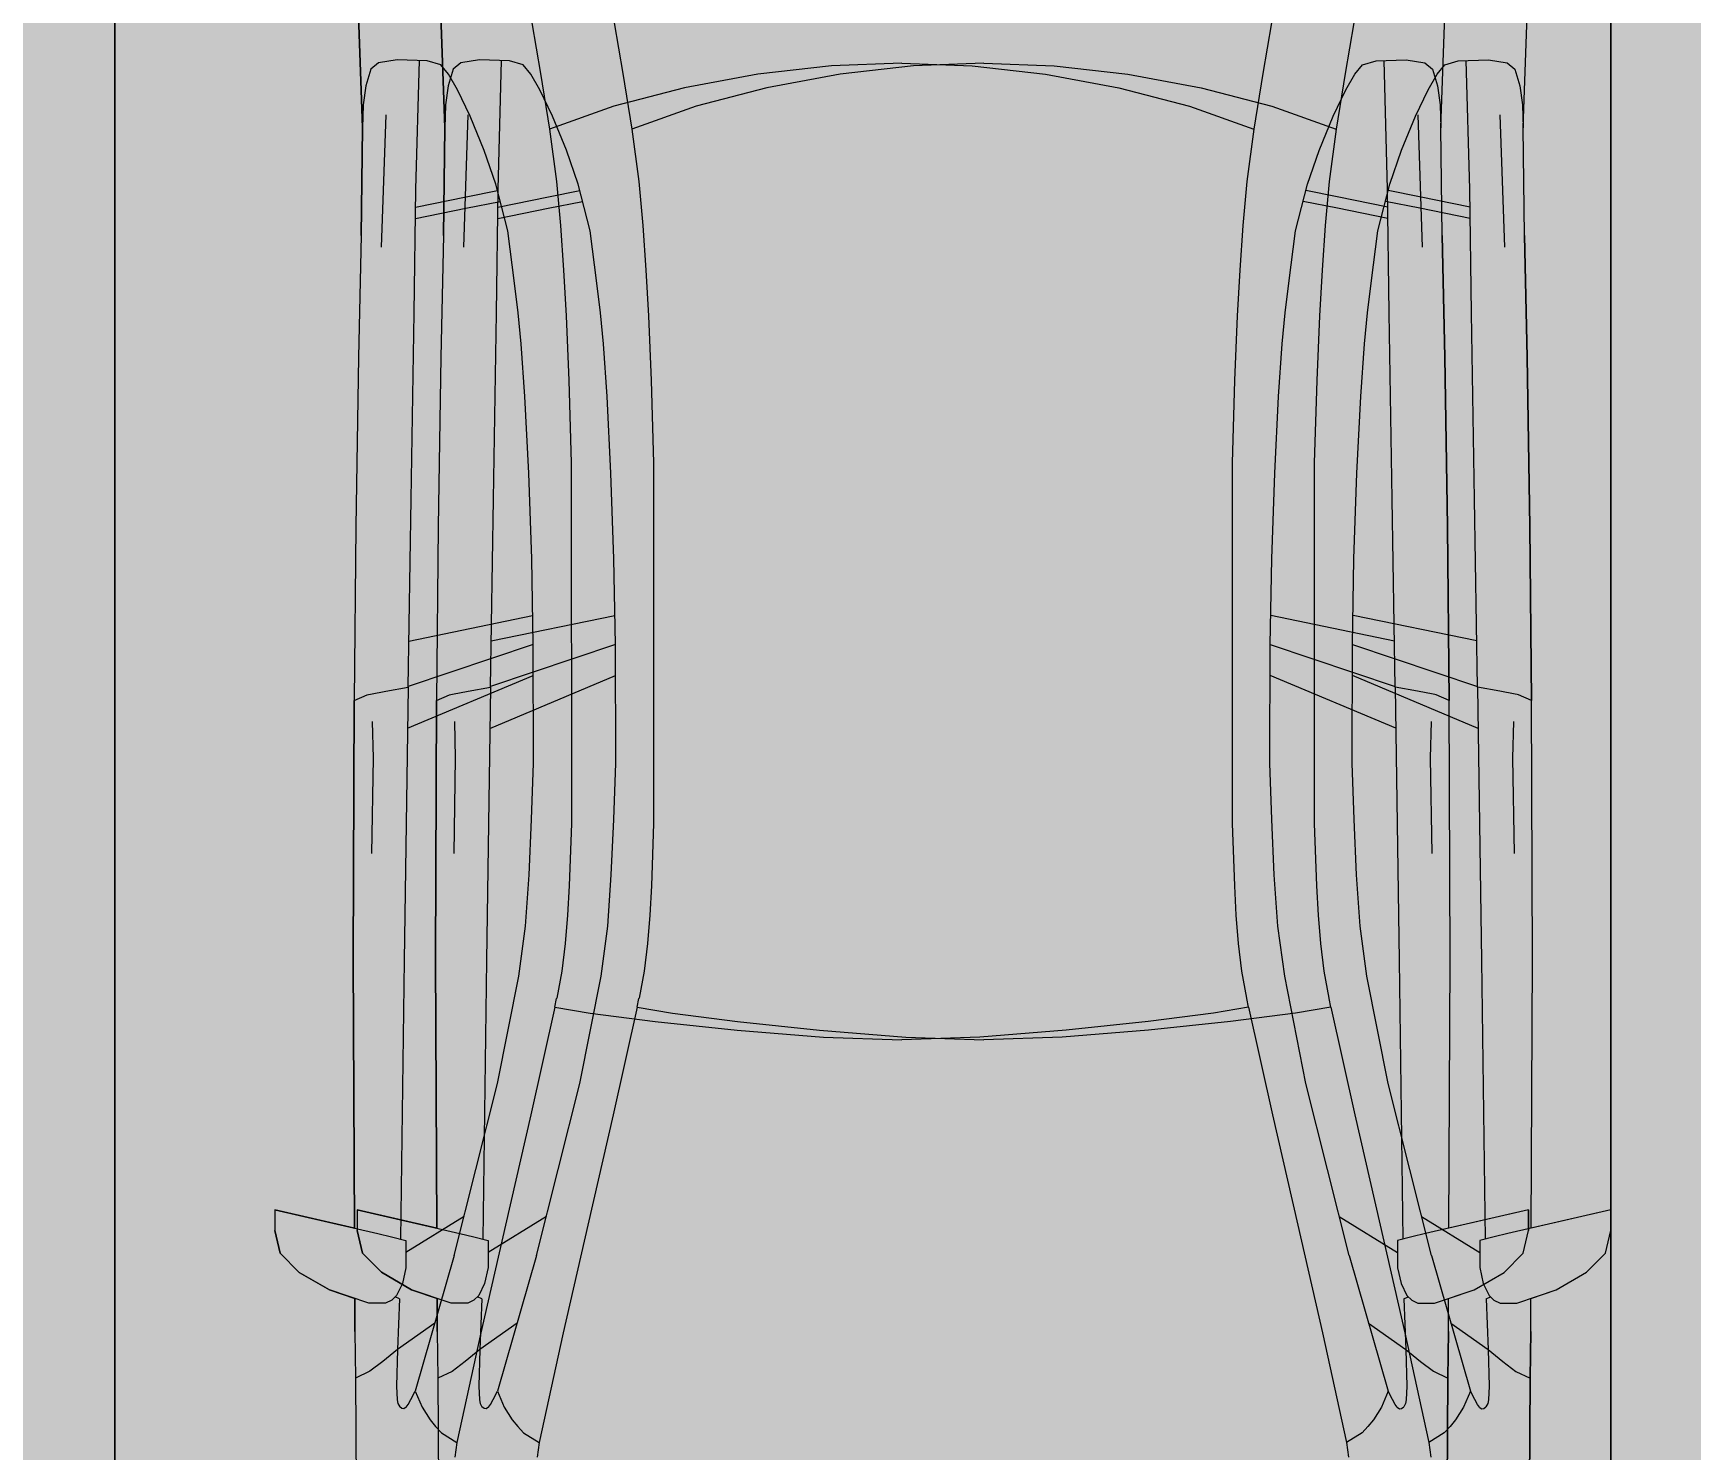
# Model space of a CAD drawing. Header units: millimetres. Extents: x 141848 to 1648660, y -821378 to -151356.
# Drawn here: x 177758 to 180528, y -269216 to -266847 of the extents above; entities that cross this region are included whole.
import ezdxf

# ---------------------------------------------------------------- set-up
doc = ezdxf.new("R2010")
doc.units = ezdxf.units.MM
doc.header["$MEASUREMENT"] = 0
for name, color, linetype in [('Cars', 7, 'Continuous'), ('Cotations - 1_100', 7, 'Continuous'), ('Extérieur - Environnement', 7, 'Continuous')]:
    doc.layers.add(name, color=color, linetype=linetype)
doc.styles.add('STYLE_GENERE_2', font='')
doc.styles.get('STYLE_GENERE_2').set_extended_font_data('Arial')
doc.dimstyles.new('STYLE_GENERE__2', dxfattribs={"dimtxt": 250, "dimasz": 190, "dimexe": 1.25, "dimexo": 0.625, "dimgap": 0, "dimtad": 1, "dimlfac": 0.001, "dimtxsty": 'STYLE_GENERE_2', "dimblk": 'ARROWHEAD_6', "dimblk1": 'ARROWHEAD_6', "dimblk2": 'ARROWHEAD_6', "dimcen": 2.5, "dimse1": 1, "dimse2": 1, "dimclrd": 7, "dimclre": 7, "dimclrt": 7, "dimazin": 3, "dimtfac": 1, "dimtmove": 0, "dimatfit": 3})

# ---------------------------------------------------------------- blocks, each defined once
blk = doc.blocks.new('Car 0025')
at = {"layer": 'Cars', "color": 7, "linetype": 'Continuous', "lineweight": 13}
for p, q in [((-652, 3786.7), (-615.8, 3571.1)), ((627.8, 3786.7), (591.6, 3571.1)), ((-920.3, 3683.6), (-913, 3480.7)), ((-913, 3480.7), (-920.3, 3683.6)), ((888.9, 3480.7), (896.1, 3683.6)), ((888.9, 3480.7), (896.1, 3683.6)), ((-899.1, 3578.6), (-907.5, 3550.6)), ((-886.4, 3589.1), (-899.1, 3578.6)), ((-855.4, 3593.9), (-886.4, 3589.1)), ((-804.8, 3592.7), (-855.4, 3593.9)), ((-824, 3377.8), (-818.1, 3593)), ((-782.3, 3585.5), (-804.8, 3592.7)), ((-769.3, 3570.3), (-782.3, 3585.5)), ((-129.6, 3584), (-252.3, 3570.1)), ((-12.1, 3588.7), (-129.6, 3584)), ((-12.1, 3588.7), (105.4, 3584)), ((105.4, 3584), (228.1, 3570.1)), ((745.1, 3570.3), (758.1, 3585.5)), ((758.1, 3585.5), (780.6, 3592.7)), ((780.6, 3592.7), (831.2, 3593.9)), ((799.8, 3377.8), (793.9, 3593)), ((831.2, 3593.9), (862.2, 3589.1)), ((862.2, 3589.1), (874.9, 3578.6)), ((874.9, 3578.6), (883.3, 3550.6)), ((-907.5, 3550.6), (-911.8, 3519.1)), ((-754.4, 3544.1), (-769.3, 3570.3)), ((-615.8, 3571.1), (-600.6, 3478)), ((-375.1, 3547.5), (-492.9, 3516.7)), ((-252.3, 3570.1), (-375.1, 3547.5)), ((228.1, 3570.1), (350.9, 3547.5)), ((350.9, 3547.5), (468.7, 3516.7)), ((591.6, 3571.1), (576.4, 3478)), ((730.2, 3544.1), (745.1, 3570.3)), ((883.3, 3550.6), (887.6, 3519.1)), ((-911.8, 3519.1), (-913, 3480.7)), ((-733, 3500.1), (-754.4, 3544.1)), ((708.8, 3500.1), (730.2, 3544.1)), ((887.6, 3519.1), (888.9, 3480.7)), ((-874.4, 3501.9), (-881.8, 3281.1)), ((-709.6, 3442.8), (-733, 3500.1)), ((-492.9, 3516.7), (-600.6, 3478)), ((468.7, 3516.7), (576.4, 3478)), ((685.4, 3442.8), (708.8, 3500.1)), ((850.2, 3501.9), (857.6, 3281.1)), ((-913, 3480.7), (-915.3, 3300.4)), ((-915.3, 3300.4), (-913, 3480.7)), ((-600.6, 3478), (-588.9, 3390.6)), ((576.4, 3478), (564.8, 3390.6)), ((891.1, 3300.4), (888.9, 3480.7)), ((891.1, 3300.4), (888.9, 3480.7)), ((-690.2, 3386.2), (-709.6, 3442.8)), ((666.1, 3386.2), (685.4, 3442.8)), ((-670.4, 3308.1), (-690.2, 3386.2)), ((-588.9, 3390.6), (-582.3, 3317.1)), ((564.8, 3390.6), (558.1, 3317.1)), ((646.2, 3308.1), (666.1, 3386.2)), ((-826.9, 3170.4), (-824, 3377.8)), ((-824.4, 3348), (-740, 3365.2)), ((-740.3, 3346), (-682.9, 3357.1)), ((-740, 3365.2), (-687.5, 3375.4)), ((716.1, 3346), (658.7, 3357.1)), ((715.8, 3365.2), (663.3, 3375.4)), ((800.2, 3348), (715.8, 3365.2)), ((802.7, 3170.4), (799.8, 3377.8)), ((-824.7, 3328.7), (-740.3, 3346)), ((800.5, 3328.7), (716.1, 3346)), ((-915.3, 3300.4), (-919.6, 3097.2)), ((-915.3, 3300.4), (-919.6, 3097.2)), ((-659, 3220.7), (-670.4, 3308.1)), ((-582.3, 3317.1), (-577.3, 3242.7)), ((558.1, 3317.1), (553.1, 3242.7)), ((634.8, 3220.7), (646.2, 3308.1)), ((895.4, 3097.2), (891.1, 3300.4)), ((891.1, 3300.4), (895.4, 3097.2)), ((-577.3, 3242.7), (-572.9, 3165.9)), ((553.1, 3242.7), (548.7, 3165.9)), ((-653.2, 3171.1), (-659, 3220.7)), ((629, 3171.1), (634.8, 3220.7)), ((-831.9, 2859.6), (-826.9, 3170.4)), ((-648.1, 3119.2), (-653.2, 3171.1)), ((-572.9, 3165.9), (-568.1, 3057.7)), ((548.7, 3165.9), (543.9, 3057.7)), ((623.9, 3119.2), (629, 3171.1)), ((807.7, 2859.6), (802.7, 3170.4)), ((-641.8, 3031.2), (-648.1, 3119.2)), ((617.6, 3031.2), (623.9, 3119.2)), ((-919.6, 3097.2), (-924.4, 2813.9)), ((-919.6, 3097.2), (-924.4, 2813.9)), ((900.2, 2813.9), (895.4, 3097.2)), ((895.4, 3097.2), (900.2, 2813.9)), ((-568.1, 3057.8), (-564.2, 2920.2)), ((543.9, 3057.8), (540, 2920.2)), ((-635.4, 2903.1), (-641.8, 3031.2)), ((611.2, 2903.1), (617.6, 3031.2)), ((-564.2, 2920.2), (-564.1, 2317.3)), ((540, 2920.2), (539.9, 2317.3)), ((-630.4, 2759.9), (-635.4, 2903.1)), ((606.2, 2759.9), (611.2, 2903.1)), ((-836.8, 2545.3), (-831.9, 2859.6)), ((812.6, 2545.3), (807.7, 2859.6)), ((-924.4, 2813.9), (-926.9, 2522.7)), ((-924.4, 2813.9), (-926.9, 2522.7)), ((902.7, 2522.7), (900.2, 2813.9)), ((900.2, 2813.9), (902.7, 2522.7)), ((-628, 2616.3), (-630.4, 2759.9)), ((603.8, 2616.3), (606.2, 2759.9)), ((-835.6, 2622.4), (-628.8, 2664.8)), ((811.4, 2622.4), (604.6, 2664.8)), ((-628, 2616.3), (-836.8, 2546.4)), ((-627.5, 2418.3), (-628, 2616.3)), ((603.3, 2418.3), (603.8, 2616.3)), ((603.8, 2616.3), (812.6, 2546.4)), ((-837.8, 2476.4), (-627.9, 2564.8)), ((813.6, 2476.4), (603.7, 2564.8)), ((-926.9, 2522.7), (-928.9, 2089.8)), ((-928.9, 2089.8), (-926.9, 2522.7)), ((-926.9, 2522.7), (-905.2, 2532.4)), ((-905.2, 2532.4), (-903.2, 2533)), ((-903.2, 2533), (-900, 2533.7)), ((-900, 2533.7), (-874.1, 2538.4)), ((-874.1, 2538.4), (-836.8, 2545.3)), ((-836.8, 2545.3), (-843.3, 2088.2)), ((812.6, 2545.3), (819.1, 2088.2)), ((849.9, 2538.4), (812.6, 2545.3)), ((875.8, 2533.7), (849.9, 2538.4)), ((879.1, 2533), (875.8, 2533.7)), ((881, 2532.4), (879.1, 2533)), ((902.7, 2522.7), (881, 2532.4)), ((904.7, 2089.8), (902.7, 2522.7)), ((904.7, 2089.8), (902.7, 2522.7)), ((-897, 2487.7), (-895.5, 2426.5)), ((872.8, 2487.7), (871.3, 2426.5)), ((-895.5, 2426.5), (-898.1, 2267.2)), ((-630.6, 2324.2), (-627.5, 2418.3)), ((606.4, 2324.2), (603.3, 2418.3)), ((871.3, 2426.5), (873.9, 2267.2)), ((-634.8, 2231.6), (-630.6, 2324.2)), ((-564.1, 2317.3), (-567.9, 2213)), ((539.9, 2317.3), (543.8, 2213)), ((610.6, 2231.6), (606.4, 2324.2)), ((-640.9, 2145.4), (-634.8, 2231.6)), ((616.7, 2145.4), (610.6, 2231.6)), ((-567.9, 2213), (-570.5, 2163.8)), ((543.8, 2213), (546.3, 2163.8)), ((-570.5, 2163.8), (-574.3, 2116.7)), ((546.3, 2163.8), (550.1, 2116.7)), ((-652.1, 2062.2), (-640.9, 2145.4)), ((627.9, 2062.2), (616.7, 2145.4)), ((-574.3, 2116.7), (-580.1, 2070.5)), ((550.1, 2116.7), (555.9, 2070.5)), ((-928.9, 2089.8), (-926.4, 1640.4)), ((-926.4, 1640.4), (-928.9, 2089.8)), ((-843.3, 2088.2), (-849.7, 1622.1)), ((819.1, 2088.2), (825.5, 1622.1)), ((902.2, 1640.4), (904.7, 2089.8)), ((902.2, 1640.4), (904.7, 2089.8)), ((-687.5, 1882.8), (-652.1, 2062.2)), ((-580.1, 2070.5), (-588.5, 2025.1)), ((555.9, 2070.5), (564.3, 2025.1)), ((663.3, 1882.8), (627.9, 2062.2)), ((-591.8, 2010.3), (-588.8, 2024.6)), ((-588.8, 2024.6), (-588.4, 2025.3)), ((564.6, 2024.6), (564.2, 2025.3)), ((567.6, 2010.3), (564.6, 2024.6)), ((-591.8, 2010.3), (-632, 1830.3)), ((-591.8, 2010.3), (-532.9, 2000.2)), ((-532.9, 2000.2), (-424.2, 1986.1)), ((508.7, 2000.2), (400, 1986.1)), ((567.6, 2010.3), (508.7, 2000.2)), ((567.6, 2010.3), (607.8, 1830.3)), ((-424.2, 1986.1), (-287.2, 1971.5)), ((-287.2, 1971.5), (-142.7, 1960.1)), ((263, 1971.5), (118.5, 1960.1)), ((400, 1986.1), (263, 1971.5)), ((-142.7, 1960.1), (-12.1, 1955.6)), ((118.5, 1960.1), (-12.1, 1955.6)), ((-759.7, 1595.1), (-687.5, 1882.8)), ((735.5, 1595.1), (663.3, 1882.8)), ((-632, 1830.3), (-674.2, 1645.7)), ((607.8, 1830.3), (650, 1645.7)), ((-926.4, 1640.4), (-1059.8, 1671.2)), ((-1059.8, 1671.2), (-1059.8, 1636.9)), ((-1059.8, 1671.2), (-887.7, 1631.5)), ((-1059.8, 1671.2), (-1059.8, 1636.9)), ((1035.6, 1671.2), (863.5, 1631.5)), ((1035.6, 1671.2), (902.2, 1640.4)), ((1035.6, 1636.9), (1035.6, 1671.2)), ((1035.6, 1671.2), (1035.6, 1636.9)), ((-1059.8, 1636.9), (-1050.9, 1598.8)), ((-1050.9, 1598.8), (-1059.8, 1636.9)), ((-743.3, 1660.3), (-840.5, 1599.8)), ((-674.2, 1645.7), (-715.3, 1465.4)), ((650, 1645.7), (691.1, 1465.4)), ((719.1, 1660.3), (816.3, 1599.8)), ((1026.7, 1598.8), (1035.6, 1636.9)), ((1026.7, 1598.8), (1035.6, 1636.9)), ((-887.7, 1631.5), (-864.6, 1626)), ((-864.6, 1626), (-840.5, 1619.8)), ((-840.5, 1619.8), (-840.5, 1574.6)), ((840.4, 1626), (816.3, 1619.8)), ((816.3, 1619.8), (816.3, 1574.6)), ((863.5, 1631.5), (840.4, 1626)), ((-1050.9, 1598.8), (-1019.1, 1566.8)), ((-1019.1, 1566.8), (-1050.9, 1598.8)), ((-759.7, 1595.1), (-825.1, 1368)), ((735.5, 1595.1), (800.9, 1368)), ((994.9, 1566.8), (1026.7, 1598.8)), ((994.9, 1566.8), (1026.7, 1598.8)), ((-1019.1, 1566.8), (-968.5, 1537.3)), ((-968.5, 1537.3), (-1019.1, 1566.8)), ((-840.5, 1574.6), (-846.5, 1548.1)), ((816.3, 1574.6), (822.3, 1548.1)), ((944.3, 1537.3), (994.9, 1566.8)), ((944.3, 1537.3), (994.9, 1566.8)), ((-968.5, 1537.3), (-926, 1523.1)), ((-902.5, 1515.3), (-968.5, 1537.3)), ((-856.3, 1528), (-864.4, 1520.4)), ((-851.4, 1522.3), (-858.6, 1525.8)), ((-846.5, 1548.1), (-856.3, 1528)), ((822.3, 1548.1), (832.1, 1528)), ((827.2, 1522.3), (834.4, 1525.8)), ((832.1, 1528), (840.2, 1520.4)), ((878.3, 1515.3), (944.3, 1537.3)), ((901.8, 1523.1), (944.3, 1537.3)), ((-926, 1523.1), (-925.7, 1467.7)), ((-925.7, 1467.7), (-926, 1523.1)), ((-874.6, 1515.3), (-902.5, 1515.3)), ((-864.4, 1520.4), (-874.6, 1515.3)), ((-851.4, 1522.3), (-854.4, 1437.8)), ((827.2, 1522.3), (830.2, 1437.8)), ((840.2, 1520.4), (850.4, 1515.3)), ((850.4, 1515.3), (878.3, 1515.3)), ((901.5, 1467.7), (901.8, 1523.1)), ((901.5, 1467.7), (901.8, 1523.1)), ((-792.3, 1482), (-854.4, 1437.8)), ((768.1, 1482), (830.2, 1437.8)), ((-925.7, 1467.7), (-924.7, 1389.7)), ((-925.7, 1467.7), (-924.7, 1389.7)), ((-715.3, 1465.4), (-755.5, 1282.4)), ((691.1, 1465.4), (731.3, 1282.4)), ((900.5, 1389.7), (901.5, 1467.7)), ((901.5, 1467.7), (900.5, 1389.7)), ((-879.3, 1417.7), (-900.9, 1401.3)), ((-854.4, 1437.8), (-879.3, 1417.7)), ((-854.4, 1437.8), (-856.2, 1376.4)), ((830.2, 1437.8), (855.1, 1417.7)), ((830.2, 1437.8), (832, 1376.4)), ((855.1, 1417.7), (876.7, 1401.3)), ((-900.9, 1401.3), (-924.7, 1389.7)), ((-924.7, 1389.7), (-920.5, 734.5)), ((-924.7, 1389.7), (-920.5, 734.5)), ((876.7, 1401.3), (900.5, 1389.7)), ((896.3, 734.5), (900.5, 1389.7)), ((900.5, 1389.7), (896.3, 734.5)), ((-856.2, 1376.4), (-855, 1353.4)), ((-832.4, 1354), (-825.1, 1368)), ((-825.1, 1368), (-813.7, 1341.5)), ((800.9, 1368), (789.5, 1341.5)), ((808.2, 1354), (800.9, 1368)), ((832, 1376.4), (830.8, 1353.4)), ((-855, 1353.4), (-853.9, 1347.6)), ((-853.9, 1347.6), (-851, 1342)), ((-847.5, 1338.9), (-851, 1342)), ((-843.8, 1338.8), (-847.5, 1338.9)), ((-839.9, 1341.4), (-843.8, 1338.8)), ((-839.9, 1341.4), (-836.8, 1345.8)), ((-836.8, 1345.8), (-832.5, 1354)), ((-813.7, 1341.5), (-800.3, 1320)), ((789.5, 1341.5), (776.1, 1320)), ((812.6, 1345.8), (808.3, 1354)), ((815.7, 1341.4), (812.6, 1345.8)), ((815.7, 1341.4), (819.6, 1338.8)), ((819.6, 1338.8), (823.3, 1338.9)), ((823.3, 1338.9), (826.8, 1342)), ((829.7, 1347.6), (826.8, 1342)), ((830.8, 1353.4), (829.7, 1347.6)), ((-800.3, 1320), (-791.1, 1308.8)), ((-791.1, 1308.8), (-781.4, 1298.4)), ((766.9, 1308.8), (757.2, 1298.4)), ((776.1, 1320), (766.9, 1308.8)), ((-781.4, 1298.4), (-755.5, 1282.4)), ((-755.5, 1282.4), (-758.8, 1257.5)), ((-755.5, 1282.4), (-755.5, 1282.4)), ((757.2, 1298.4), (731.3, 1282.4)), ((731.3, 1282.4), (734.6, 1257.5)), ((731.3, 1282.4), (731.3, 1282.4))]:
    blk.add_line(p, q, dxfattribs=at)
blk = doc.blocks.new('*D549')
at = {"layer": 'Cotations - 1_100', "color": 7, "linetype": 'Continuous', "lineweight": 5}
for p, q in [((170588.6, -259410.6), (170588.6, -259260.6)), ((170688.6, -259510.6), (170488.6, -259310.6)), ((170776.1, -259410.6), (170401.1, -259410.6)), ((170588.6, -271829.4), (170588.6, -259410.6)), ((170488.6, -271729.4), (170688.6, -271929.4)), ((170776.1, -271829.4), (170401.1, -271829.4)), ((170588.6, -271979.4), (170588.6, -271829.4))]:
    blk.add_line(p, q, dxfattribs=at)
at = {"layer": 'Cotations - 1_100', "color": 7, "lineweight": 5, "insert": (170538.6, -266047.4), "char_height": 250, "attachment_point": 7, "rotation": 90, "style": 'STYLE_GENERE_2'}
blk.add_mtext('\\A1;{\\pql;\\fArial|b0|i0|c0|p38;12,42}', dxfattribs=at)
blk = doc.blocks.new('ARROWHEAD_6')
at = {"color": 0, "linetype": 'Continuous', "lineweight": 0}
for p, q in [((-0.5, -0.5), (0.5, 0.5)), ((0, 0), (-1, 0))]:
    blk.add_line(p, q, dxfattribs=at)

msp = doc.modelspace()

# ---------------------------------------------------------------- hatches: boundary and pattern name
at = {"linetype": 'Continuous', "lineweight": 0, "true_color": 0x6f6f6f}
h = msp.add_hatch(color=8, dxfattribs=at)
h.paths.add_polyline_path([(141848.442, -295062.571), (269220.821, -293826.868), (269220.821, -270902.734), (268763.049, -270902.734), (254213.6, -271040.575), (254213.6, -163437.635), (153156.2, -163437.635), (153156.2, -271040.575), (153182.962, -271040.57), (153183.146, -272000.514, -0.40942736), (149183.681, -275935.042), (141848.442, -275935.042)])
h.paths.add_polyline_path([(158435.584, -260639.953), (155145.584, -260639.953), (155145.584, -248364.953), (155145.584, -243089.974), (155145.584, -242189.974), (158435.584, -242189.974)], flags=0)
h.paths.add_polyline_path([(161503.433, -171995.57), (161503.433, -193810.571), (161503.433, -230015.57), (161503.433, -260810.571), (196775.042, -260810.571), (196775.042, -222495.57), (186955.542, -222495.57), (186955.542, -218295.57), (196754.55, -218295.57), (196754.55, -208495.57), (196754.55, -204495.57), (193355.542, -204495.57), (193355.542, -195161.535), (195576.034, -195161.535), (195576.034, -189810.571), (217850.068, -189810.571), (217850.068, -262266.885), (245610.045, -262266.885), (245610.045, -253395.571), (245626.034, -253395.571), (246426.034, -253395.571), (247826.034, -253395.571), (247826.034, -248005.571), (247826.034, -246605.571), (245626.034, -246605.571), (245610.045, -246605.571), (245610.045, -171995.57), (212806.28, -171995.57)], flags=0)
h.paths.add_polyline_path([(162737.042, -269433.913, -0.09031866), (162858.773, -268727.623, -0.20144873), (163912.639, -267592.74, -0.10421145), (164718.006, -267415.055), (165317.979, -267409.371, -0.10404461), (166125.354, -267571.244, -0.23825546), (167284.257, -268953.318, -0.05518862), (167336.836, -269390.334), (167338.931, -269611.438), (167351.046, -270890.267), (167092.583, -271892.761, -0.26794919), (165370.083, -272909.124), (164770.11, -272914.808, -0.19371746), (163379.252, -272370.185, -0.07056876), (163028.663, -271931.262, -0.1316525), (162751.253, -270933.845)], flags=0)
h.paths.add_polyline_path([(175327.752, -275599.002, -0.4157911), (173316.986, -273599.031), (173316.986, -273452.052), (173330.488, -267377.824, -0.3805567), (175316.986, -265609.826), (175394.714, -265609.826), (175394.714, -270609.826), (190394.714, -270609.826), (190394.714, -265609.826), (195356.191, -265609.826, -0.41421356), (196856.191, -267109.826), (196856.191, -273660.699, -0.34550161), (195137.285, -275433.432)], flags=0)
h.paths.add_polyline_path([(205510.093, -271504.083, -0.13447393), (205230.948, -270484.937), (205230.948, -268984.937, -0.41421356), (207230.948, -266984.937), (207830.948, -266984.937, -0.41421356), (209830.948, -268984.937), (209830.948, -270484.937, -0.12882035), (209574.03, -271465.581, -0.27093629), (207830.948, -272484.937), (207230.948, -272484.937, -0.26498)], flags=0)
h.paths.add_polyline_path([(217862.687, -273329.325), (217869.949, -267730.336, -0.09856151), (218100.718, -266943.721), (218117.681, -266951.545, -0.258849), (219955.479, -265605.827), (219953.141, -265587.294), (220637.569, -265587.294), (220637.569, -265687.294), (220637.569, -270687.294), (250537.569, -270687.294), (250537.569, -265687.294), (252208.004, -265687.294), (254186.294, -265687.294), (254186.294, -267687.294), (254186.294, -271062.255, 0.00134576), (254186.323, -271073.021), (254197.209, -273095.233, -0.41421356), (252208.004, -275105.97), (243484.534, -275105.97, -0.00518896), (243431.438, -275116.103), (235447.992, -275196.191), (220071.012, -275253.24, -0.38655333), (217873.089, -273475.385, -0.02518922)], flags=0)

# ---------------------------------------------------------------- linework, layer by layer
at = {"color": 255, "linetype": 'Continuous', "lineweight": 5, "flags": 128}
for points in [[(175394.714, -265609.826), (175394.714, -270609.826), (177894.714, -270609.826), (177894.714, -265609.826)], [(177894.714, -265609.826), (177894.714, -270609.826), (180394.714, -270609.826), (180394.714, -265609.826)], [(180394.714, -265609.826), (180394.714, -270609.826), (182894.714, -270609.826), (182894.714, -265609.826)]]:
    msp.add_lwpolyline(points, close=True, dxfattribs=at)
for points in [[(177894.714, -265609.826), (177894.714, -270609.826)], [(177894.714, -270609.826), (177894.714, -265609.826)], [(180394.714, -265609.826), (180394.714, -270609.826)], [(180394.714, -270609.826), (180394.714, -265609.826)]]:
    msp.add_lwpolyline(points, dxfattribs=at)
at = {"layer": 'Extérieur - Environnement', "color": 7, "linetype": 'Continuous', "lineweight": 13}
for p, q in [((178707.13, -266699.145), (178743.303, -266914.757)), ((179986.942, -266699.145), (179950.77, -266914.757)), ((178438.827, -266802.209), (178446.088, -267005.182)), ((178446.088, -267005.182), (178438.827, -266802.209)), ((180247.985, -267005.182), (180255.246, -266802.209)), ((180247.985, -267005.182), (180255.246, -266802.209)), ((178472.78, -266896.747), (178460.079, -266907.239)), ((178503.758, -266891.975), (178472.78, -266896.747)), ((178554.372, -266893.182), (178503.758, -266891.975)), ((178535.167, -267108.099), (178540.99, -266892.863)), ((178576.847, -266900.359), (178554.372, -266893.182)), ((178589.845, -266915.534), (178576.847, -266900.359)), ((179229.501, -266901.845), (179106.818, -266915.731)), ((179347.036, -266897.126), (179229.501, -266901.845)), ((179347.036, -266897.126), (179464.572, -266901.845)), ((179464.572, -266901.845), (179587.255, -266915.731)), ((180104.228, -266915.534), (180117.226, -266900.359)), ((180117.226, -266900.359), (180139.701, -266893.182)), ((180139.701, -266893.182), (180190.314, -266891.975)), ((180158.906, -267108.099), (180153.083, -266892.863)), ((180190.314, -266891.975), (180221.292, -266896.747)), ((180221.292, -266896.747), (180233.993, -266907.239)), ((178460.079, -266907.239), (178451.675, -266935.244)), ((178604.739, -266941.727), (178589.845, -266915.534)), ((178743.303, -266914.757), (178758.516, -267007.801)), ((179106.818, -266915.731), (178984.063, -266938.334)), ((179587.255, -266915.731), (179710.009, -266938.334)), ((179950.77, -266914.757), (179935.557, -267007.801)), ((180089.334, -266941.727), (180104.228, -266915.534)), ((180233.993, -266907.239), (180242.398, -266935.244)), ((178451.675, -266935.244), (178447.361, -266966.747)), ((178626.143, -266985.75), (178604.739, -266941.727)), ((178984.063, -266938.334), (178866.214, -266969.199)), ((179710.009, -266938.334), (179827.859, -266969.199)), ((180067.929, -266985.75), (180089.334, -266941.727)), ((180242.398, -266935.244), (180246.712, -266966.747)), ((178447.361, -266966.747), (178446.088, -267005.182)), ((178484.754, -266983.945), (178477.337, -267204.725)), ((178649.558, -267043.022), (178626.143, -266985.75)), ((178866.214, -266969.199), (178758.516, -267007.801)), ((179827.859, -266969.199), (179935.557, -267007.801)), ((180044.514, -267043.022), (180067.929, -266985.75)), ((180209.319, -266983.945), (180216.736, -267204.725)), ((180246.712, -266966.747), (180247.985, -267005.182)), ((178446.088, -267005.182), (178443.874, -267185.487)), ((178443.874, -267185.487), (178446.088, -267005.182)), ((178758.516, -267007.801), (178770.188, -267095.228)), ((179935.557, -267007.801), (179923.885, -267095.228)), ((180250.199, -267185.487), (180247.985, -267005.182)), ((180250.199, -267185.487), (180247.985, -267005.182)), ((178668.888, -267099.683), (178649.558, -267043.022)), ((180025.185, -267099.683), (180044.514, -267043.022)), ((178770.186, -267095.211), (178776.879, -267168.735)), ((179923.887, -267095.211), (179917.194, -267168.735)), ((178532.234, -267315.416), (178535.167, -267108.099)), ((178534.746, -267137.834), (178619.134, -267120.602)), ((178619.134, -267120.602), (178671.615, -267110.411)), ((178688.722, -267177.701), (178668.888, -267099.683)), ((180005.35, -267177.701), (180025.185, -267099.683)), ((180074.939, -267120.602), (180022.458, -267110.411)), ((180159.327, -267137.834), (180074.939, -267120.602)), ((180161.839, -267315.416), (180158.906, -267108.099)), ((178534.473, -267157.127), (178618.861, -267139.896)), ((178618.861, -267139.896), (178676.276, -267128.746)), ((180075.211, -267139.896), (180017.796, -267128.746)), ((180159.6, -267157.127), (180075.211, -267139.896)), ((178700.131, -267265.192), (178688.722, -267177.701)), ((178776.878, -267168.721), (178781.845, -267243.196)), ((179917.195, -267168.721), (179912.228, -267243.196)), ((179993.941, -267265.192), (180005.35, -267177.701)), ((178443.874, -267185.487), (178439.525, -267388.698)), ((178443.874, -267185.487), (178439.525, -267388.698)), ((180254.548, -267388.698), (180250.199, -267185.487)), ((180250.199, -267185.487), (180254.548, -267388.698)), ((178705.978, -267314.77), (178700.131, -267265.192)), ((178781.844, -267243.192), (178786.248, -267319.989)), ((179912.228, -267243.192), (179907.825, -267319.989)), ((179988.095, -267314.77), (179993.941, -267265.192)), ((178527.274, -267626.213), (178532.234, -267315.416)), ((178711.072, -267366.608), (178705.978, -267314.77)), ((178786.247, -267319.979), (178791.013, -267428.1)), ((179907.825, -267319.979), (179903.06, -267428.1)), ((179983.001, -267366.608), (179988.095, -267314.77)), ((180166.799, -267626.213), (180161.839, -267315.416)), ((178717.309, -267454.622), (178711.072, -267366.608)), ((179976.764, -267454.622), (179983.001, -267366.608)), ((178439.525, -267388.698), (178434.739, -267671.932)), ((178439.525, -267388.698), (178434.739, -267671.932)), ((180259.334, -267671.932), (180254.548, -267388.698)), ((180254.548, -267388.698), (180259.334, -267671.932)), ((178791.013, -267428.096), (178794.984, -267565.617)), ((179903.06, -267428.096), (179899.089, -267565.617)), ((178723.696, -267582.751), (178717.309, -267454.622)), ((179970.377, -267582.751), (179976.764, -267454.622)), ((178794.984, -267565.617), (178795.022, -268168.583)), ((179899.089, -267565.617), (179899.05, -268168.583)), ((178728.696, -267725.992), (178723.696, -267582.751)), ((179965.377, -267725.992), (179970.377, -267582.751)), ((178522.313, -267940.513), (178527.274, -267626.213)), ((180171.759, -267940.513), (180166.799, -267626.213)), ((178434.739, -267671.932), (178432.221, -267963.179)), ((178434.739, -267671.932), (178432.221, -267963.179)), ((180261.852, -267963.179), (180259.334, -267671.932)), ((180259.334, -267671.932), (180261.852, -267963.179)), ((178731.119, -267869.522), (178728.696, -267725.992)), ((179962.954, -267869.522), (179965.377, -267725.992)), ((178523.53, -267863.438), (178730.301, -267821.075)), ((180170.543, -267863.438), (179963.772, -267821.075)), ((178731.119, -267869.522), (178522.331, -267939.422)), ((178731.658, -268067.536), (178731.119, -267869.522)), ((179962.415, -268067.536), (179962.954, -267869.522)), ((179962.954, -267869.522), (180171.742, -267939.422)), ((178521.342, -268009.492), (178731.259, -267921.066)), ((180172.731, -268009.492), (179962.814, -267921.066)), ((178432.221, -267963.179), (178453.929, -267953.414)), ((178453.929, -267953.414), (178455.885, -267952.848)), ((178455.885, -267952.848), (178459.143, -267952.153)), ((178459.143, -267952.153), (178485.056, -267947.497)), ((178485.056, -267947.497), (178522.313, -267940.513)), ((178522.313, -267940.513), (178515.875, -268397.667)), ((180171.759, -267940.513), (180178.198, -268397.667)), ((180209.016, -267947.497), (180171.759, -267940.513)), ((180234.93, -267952.153), (180209.016, -267947.497)), ((180238.188, -267952.848), (180234.93, -267952.153)), ((180240.143, -267953.414), (180238.188, -267952.848)), ((180261.852, -267963.179), (180240.143, -267953.414)), ((178432.221, -267963.179), (178430.253, -268396.057)), ((178430.253, -268396.057), (178432.221, -267963.179)), ((180263.82, -268396.057), (180261.852, -267963.179)), ((180263.82, -268396.057), (180261.852, -267963.179)), ((178462.115, -267998.102), (178463.614, -268059.366)), ((180231.957, -267998.102), (180230.459, -268059.366)), ((178463.614, -268059.366), (178461.038, -268218.695)), ((178728.507, -268161.626), (178731.658, -268067.536)), ((179965.566, -268161.626), (179962.415, -268067.536)), ((180230.459, -268059.366), (180233.035, -268218.695)), ((178724.312, -268254.25), (178728.507, -268161.626)), ((178795.022, -268168.583), (178791.186, -268272.869)), ((179899.05, -268168.583), (179902.887, -268272.869)), ((179969.761, -268254.25), (179965.566, -268161.626)), ((178718.213, -268340.402), (178724.312, -268254.25)), ((179975.86, -268340.402), (179969.761, -268254.25)), ((178791.186, -268272.861), (178788.652, -268322.037)), ((179902.887, -268272.861), (179905.421, -268322.037)), ((178707.067, -268423.653), (178718.213, -268340.402)), ((178788.653, -268322.021), (178784.854, -268369.172)), ((179905.42, -268322.021), (179909.218, -268369.172)), ((179987.006, -268423.653), (179975.86, -268340.402)), ((178784.856, -268369.15), (178779.033, -268415.392)), ((179909.217, -268369.15), (179915.039, -268415.392)), ((178430.253, -268396.057), (178432.731, -268845.441)), ((178432.731, -268845.441), (178430.253, -268396.057)), ((178515.875, -268397.667), (178509.427, -268863.714)), ((180178.198, -268397.667), (180184.645, -268863.714)), ((180261.342, -268845.441), (180263.82, -268396.057)), ((180261.342, -268845.441), (180263.82, -268396.057)), ((178671.651, -268603.04), (178707.067, -268423.653)), ((178779.033, -268415.392), (178770.603, -268460.76)), ((179915.039, -268415.392), (179923.47, -268460.76)), ((180022.422, -268603.04), (179987.006, -268423.653)), ((178767.303, -268475.566), (178727.145, -268655.526)), ((178767.303, -268475.566), (178770.381, -268461.25)), ((178767.303, -268475.566), (178826.273, -268485.628)), ((178770.381, -268461.25), (178770.689, -268460.57)), ((179926.77, -268475.566), (179867.8, -268485.628)), ((179923.692, -268461.25), (179923.384, -268460.57)), ((179926.77, -268475.566), (179923.692, -268461.25)), ((179926.77, -268475.566), (179966.928, -268655.526)), ((178826.273, -268485.628), (178934.89, -268499.786)), ((178934.89, -268499.786), (179071.974, -268514.384)), ((179759.183, -268499.786), (179622.099, -268514.384)), ((179867.8, -268485.628), (179759.183, -268499.786)), ((179071.974, -268514.384), (179216.419, -268525.771)), ((179216.419, -268525.771), (179347.036, -268530.294)), ((179477.654, -268525.771), (179347.036, -268530.294)), ((179622.099, -268514.384), (179477.654, -268525.771)), ((178599.451, -268890.783), (178671.651, -268603.04)), ((180094.622, -268890.783), (180022.422, -268603.04)), ((178727.145, -268655.526), (178684.965, -268840.117)), ((179966.928, -268655.526), (180009.108, -268840.117)), ((178432.731, -268845.441), (178299.359, -268814.641)), ((178299.359, -268814.641), (178299.359, -268848.929)), ((178299.359, -268814.641), (178471.394, -268854.37)), ((178299.359, -268814.641), (178299.359, -268848.929)), ((180394.714, -268814.641), (180222.679, -268854.37)), ((180394.714, -268814.641), (180261.342, -268845.441)), ((180394.714, -268848.929), (180394.714, -268814.641)), ((180394.714, -268814.641), (180394.714, -268848.929)), ((178615.825, -268825.526), (178518.643, -268886.011)), ((178684.965, -268840.117), (178643.815, -269020.407)), ((180009.108, -268840.117), (180050.258, -269020.407)), ((180078.248, -268825.526), (180175.43, -268886.011)), ((178299.359, -268848.929), (178308.219, -268887.061)), ((178308.219, -268887.061), (178299.359, -268848.929)), ((178471.394, -268854.37), (178494.523, -268859.874)), ((178494.523, -268859.874), (178518.643, -268866.089)), ((178518.643, -268866.089), (178518.643, -268911.236)), ((180199.55, -268859.874), (180175.43, -268866.089)), ((180175.43, -268866.089), (180175.43, -268911.236)), ((180222.679, -268854.37), (180199.55, -268859.874)), ((180385.854, -268887.061), (180394.714, -268848.929)), ((180385.854, -268887.061), (180394.714, -268848.929)), ((178308.219, -268887.061), (178340.077, -268919.021)), ((178340.077, -268919.021), (178308.219, -268887.061)), ((178599.451, -268890.783), (178534.036, -269117.89)), ((180094.622, -268890.783), (180160.036, -269117.89)), ((180353.995, -268919.021), (180385.854, -268887.061)), ((180353.995, -268919.021), (180385.854, -268887.061)), ((178340.077, -268919.021), (178390.617, -268948.512)), ((178390.617, -268948.512), (178340.077, -268919.021)), ((178518.643, -268911.236), (178512.631, -268937.763)), ((180175.43, -268911.236), (180181.441, -268937.763)), ((180303.455, -268948.512), (180353.995, -268919.021)), ((180303.455, -268948.512), (180353.995, -268919.021)), ((178390.617, -268948.512), (178433.13, -268962.73)), ((178456.592, -268970.577), (178390.617, -268948.512)), ((178512.631, -268937.763), (178502.824, -268957.87)), ((180181.441, -268937.763), (180191.249, -268957.87)), ((180237.48, -268970.577), (180303.455, -268948.512)), ((180260.942, -268962.73), (180303.455, -268948.512)), ((178433.13, -268962.73), (178433.388, -269018.139)), ((178433.388, -269018.139), (178433.13, -268962.73)), ((178484.577, -268970.511), (178456.592, -268970.577)), ((178494.749, -268965.404), (178484.577, -268970.511)), ((178502.824, -268957.87), (178494.749, -268965.404)), ((178507.701, -268963.547), (178500.496, -268960.041)), ((178507.701, -268963.547), (178504.732, -269048.085)), ((180186.372, -268963.547), (180193.577, -268960.041)), ((180186.372, -268963.547), (180189.341, -269048.085)), ((180191.249, -268957.87), (180199.324, -268965.404)), ((180199.324, -268965.404), (180209.496, -268970.511)), ((180209.496, -268970.511), (180237.48, -268970.577)), ((180260.684, -269018.139), (180260.942, -268962.73)), ((180260.684, -269018.139), (180260.942, -268962.73)), ((178566.88, -269003.863), (178504.732, -269048.085)), ((180127.193, -269003.863), (180189.341, -269048.085)), ((178433.388, -269018.139), (178434.44, -269096.19)), ((178433.388, -269018.139), (178434.44, -269096.19)), ((178643.815, -269020.407), (178603.65, -269203.417)), ((180050.258, -269020.407), (180090.423, -269203.417)), ((180259.633, -269096.19), (180260.684, -269018.139)), ((180260.684, -269018.139), (180259.633, -269096.19)), ((178504.732, -269048.085), (178479.871, -269068.108)), ((178504.732, -269048.085), (178502.898, -269109.46)), ((180189.341, -269048.085), (180214.202, -269068.108)), ((180189.341, -269048.085), (180191.175, -269109.46)), ((178458.275, -269084.584), (178434.44, -269096.19)), ((178479.871, -269068.108), (178458.275, -269084.584)), ((180214.202, -269068.108), (180235.798, -269084.584)), ((180235.798, -269084.584), (180259.633, -269096.19)), ((178434.44, -269096.19), (178438.591, -269751.346)), ((178434.44, -269096.19), (178438.591, -269751.346)), ((178502.898, -269109.46), (178504.177, -269132.476)), ((178526.688, -269131.807), (178534.036, -269117.89)), ((178534.036, -269117.89), (178545.482, -269144.333)), ((180160.036, -269117.89), (180148.591, -269144.333)), ((180167.385, -269131.807), (180160.036, -269117.89)), ((180191.175, -269109.46), (180189.896, -269132.476)), ((180255.482, -269751.346), (180259.633, -269096.19)), ((180259.633, -269096.19), (180255.482, -269751.346)), ((178504.177, -269132.476), (178505.215, -269138.231)), ((178505.215, -269138.231), (178508.137, -269143.895)), ((178511.598, -269146.967), (178508.137, -269143.895)), ((178515.347, -269147.001), (178511.598, -269146.967)), ((178519.243, -269144.454), (178515.347, -269147.001)), ((178519.243, -269144.454), (178522.335, -269140.094)), ((178522.335, -269140.094), (178526.683, -269131.807)), ((178545.482, -269144.333), (178558.826, -269165.841)), ((180148.591, -269144.333), (180135.247, -269165.841)), ((180171.738, -269140.094), (180167.39, -269131.807)), ((180174.829, -269144.454), (180171.738, -269140.094)), ((180174.829, -269144.454), (180178.726, -269147.001)), ((180178.726, -269147.001), (180182.474, -269146.967)), ((180182.474, -269146.967), (180185.935, -269143.895)), ((180188.858, -269138.231), (180185.935, -269143.895)), ((180189.896, -269132.476), (180188.858, -269138.231)), ((178558.826, -269165.841), (178568.022, -269177.038)), ((180135.247, -269165.841), (180126.051, -269177.038)), ((178568.022, -269177.038), (178577.742, -269187.476)), ((178577.742, -269187.476), (178603.65, -269203.417)), ((178603.65, -269203.417), (178600.36, -269228.342)), ((178603.663, -269203.417), (178603.65, -269203.417)), ((180090.41, -269203.417), (180090.423, -269203.417)), ((180116.331, -269187.476), (180090.423, -269203.417)), ((180090.423, -269203.417), (180093.713, -269228.342)), ((180126.051, -269177.038), (180116.331, -269187.476))]:
    msp.add_line(p, q, dxfattribs=at)

# ---------------------------------------------------------------- block references
at = {"layer": 'Cars', "color": 7, "linetype": 'Continuous', "lineweight": 5, "zscale": 1000}
msp.add_blockref('Car 0025', (179221.633, -270485.849), dxfattribs=at)

# ---------------------------------------------------------------- dimensions: what is measured, and where the dimension line sits
at = {"layer": 'Cotations - 1_100', "color": 7, "linetype": 'Continuous', "lineweight": 5}
dim = msp.add_linear_dim(base=(170588.579, -259410.571), p1=(173777.126, -271829.431), p2=(195375.042, -259410.571), angle=90, dimstyle='STYLE_GENERE__2', dxfattribs=at)
dim.commit()
dim.dimension.update_dxf_attribs({"geometry": '*D549', "text_midpoint": (170413.579, -265627.429), "dimtype": 160, "text_rotation": 90})

doc.saveas('drawing.dxf')
